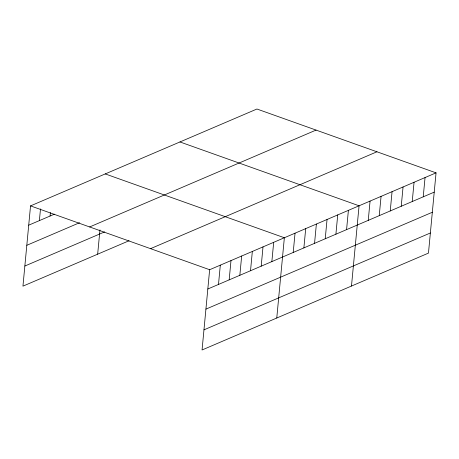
<?xml version="1.0" encoding="UTF-8"?>
<svg xmlns="http://www.w3.org/2000/svg" width="459" height="459" viewBox="0 0 459 459"><rect width="100%" height="100%" fill="white"/><g stroke="black" fill="none" stroke-linecap="round" stroke-linejoin="round"><path stroke-width="0.69" d="M436.05 172.854L209.643 269.72L202.058 349.982L428.465 253.11L436.05 172.854L256.942 109.018L30.535 205.89L22.95 286.146L129.059 240.751M39.388 220.607L40.495 208.897M50.06 216.04L50.387 212.597M97.664 254.183L99.959 229.913M218.495 284.437L220.314 265.153M229.167 279.87L230.992 260.586M239.839 275.302L241.663 256.024M250.516 270.735L252.335 251.457M261.188 266.168L263.013 246.89M271.86 261.601L273.684 242.323M276.771 318.012L284.356 237.756L105.249 173.921M293.209 252.473L295.034 233.189M303.881 247.906L305.705 228.622M314.553 243.339L316.377 224.055M325.23 238.772L327.049 219.488M335.902 234.205L337.726 214.921M346.574 229.638L348.398 210.354M351.485 286.049L359.07 205.787L179.962 141.957M368.244 220.366L370.069 201.082M379.243 215.661L381.068 196.377M390.242 210.956L392.061 191.673M401.235 206.252L403.059 186.968M412.234 201.547L414.058 182.263M423.232 196.842L425.051 177.558M28.716 225.174L54.455 214.158M26.811 245.295L79.55 222.73M89.643 226.953L316.05 130.086M24.855 266.025L104.589 231.91M150.541 248.658L376.942 151.786M207.818 289.004L434.225 192.132M205.919 309.125L432.326 212.259M203.957 329.86L430.364 232.988M30.535 205.89L209.643 269.72"/></g></svg>
